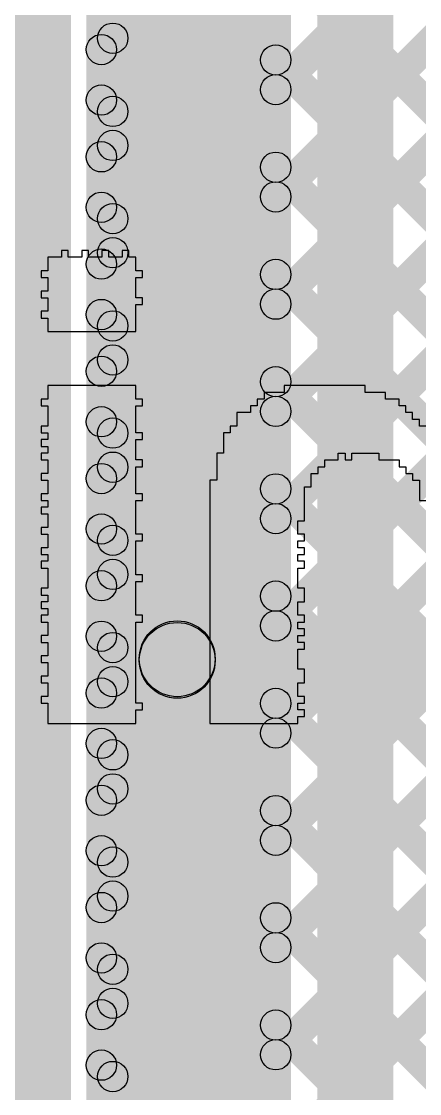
# Model space of a CAD drawing. Header units: millimetres. Extents: x 3.07 to 5.81, y 1.29 to 3.84.
# Drawn here: x 4.3979 to 4.5029, y 2.2203 to 2.5031 of the extents above; entities that cross this region are included whole.
import ezdxf

# ---------------------------------------------------------------- set-up
doc = ezdxf.new("R2010")
doc.units = ezdxf.units.MM
doc.header["$MEASUREMENT"] = 0
for name, color, linetype in [('BottomLayer', 5, 'Continuous'), ('BottomOverlay', 54, 'Continuous'), ('BottomSolder', 6, 'Continuous'), ('TopLayer', 1, 'Continuous'), ('TopSolder', 216, 'Continuous'), ('ViaHoleLayer', 16, 'Continuous')]:
    doc.layers.add(name, color=color, linetype=linetype)

msp = doc.modelspace()

# ---------------------------------------------------------------- hatches: boundary and pattern name
at = {"layer": 'BottomLayer'}
for points in [[(4.416, 1.688), (4.464, 1.688), (4.464, 3.257), (4.416, 3.257)], [(4.355, 1.742), (4.408, 1.742), (4.408, 3.229), (4.355, 3.229)], [(4.423, 1.731), (4.415, 1.731), (4.415, 3.181), (4.423, 3.181)], [(4.469, 1.498), (4.461, 1.498), (4.461, 2.797), (4.469, 2.797)], [(4.496, 1.494), (4.476, 1.494), (4.476, 2.797), (4.496, 2.797)], [(4.42183, 2.49284), (4.41617, 2.4985), (4.46217, 2.5445), (4.46783, 2.53884)], [(4.41617, 2.5361), (4.42183, 2.54176), (4.46783, 2.49576), (4.46217, 2.4901)], [(4.42183, 2.46456), (4.41617, 2.47021), (4.46217, 2.51621), (4.46783, 2.51056)], [(4.41617, 2.50782), (4.42183, 2.51348), (4.46783, 2.46748), (4.46217, 2.46182)], [(4.42183, 2.43627), (4.41617, 2.44193), (4.46217, 2.48793), (4.46783, 2.48227)], [(4.41617, 2.47954), (4.42183, 2.48519), (4.46783, 2.43919), (4.46217, 2.43354)], [(4.42183, 2.40799), (4.41617, 2.41364), (4.46217, 2.45964), (4.46783, 2.45399)], [(4.41617, 2.45125), (4.42183, 2.45691), (4.46783, 2.41091), (4.46217, 2.40525)], [(4.42183, 2.3797), (4.41617, 2.38536), (4.46217, 2.43136), (4.46783, 2.4257)], [(4.41617, 2.42297), (4.42183, 2.42862), (4.46783, 2.38262), (4.46217, 2.37697)], [(4.42183, 2.35142), (4.41617, 2.35708), (4.46217, 2.40308), (4.46783, 2.39742)], [(4.41617, 2.39468), (4.42183, 2.40034), (4.46783, 2.35434), (4.46217, 2.34868)], [(4.42183, 2.32314), (4.41617, 2.32879), (4.46217, 2.37479), (4.46783, 2.36914)], [(4.41617, 2.3664), (4.42183, 2.37206), (4.46783, 2.32606), (4.46217, 2.3204)], [(4.42183, 2.29485), (4.41617, 2.30051), (4.46217, 2.34651), (4.46783, 2.34085)], [(4.41617, 2.33811), (4.42183, 2.34377), (4.46783, 2.29777), (4.46217, 2.29211)], [(4.42183, 2.26657), (4.41617, 2.27222), (4.46217, 2.31822), (4.46783, 2.31257)], [(4.41617, 2.30983), (4.42183, 2.31549), (4.46783, 2.26949), (4.46217, 2.26383)], [(4.42183, 2.23828), (4.41617, 2.24394), (4.46217, 2.28994), (4.46783, 2.28428)], [(4.41617, 2.28155), (4.42183, 2.2872), (4.46783, 2.2412), (4.46217, 2.23555)], [(4.42183, 2.21), (4.41617, 2.21565), (4.46217, 2.26165), (4.46783, 2.256)], [(4.41617, 2.25326), (4.42183, 2.25892), (4.46783, 2.21292), (4.46217, 2.20726)], [(4.42183, 2.18171), (4.41617, 2.18737), (4.46217, 2.23337), (4.46783, 2.22771)], [(4.41617, 2.22498), (4.42183, 2.23063), (4.46783, 2.18463), (4.46217, 2.17898)]]:
    msp.add_hatch(color=5, dxfattribs=at).paths.add_polyline_path(points)
h = msp.add_hatch(color=5, dxfattribs=at)
edge = h.paths.add_edge_path()
edge.add_arc((4.419, 2.49567), 0.004, 0, 360)
h = msp.add_hatch(color=5, dxfattribs=at)
edge = h.paths.add_edge_path()
edge.add_arc((4.465, 2.49293), 0.004, 0, 360)
h = msp.add_hatch(color=5, dxfattribs=at)
edge = h.paths.add_edge_path()
edge.add_arc((4.465, 2.4851), 0.004, 0, 360)
h = msp.add_hatch(color=5, dxfattribs=at)
edge = h.paths.add_edge_path()
edge.add_arc((4.419, 2.48236), 0.004, 0, 360)
h = msp.add_hatch(color=5, dxfattribs=at)
edge = h.paths.add_edge_path()
edge.add_arc((4.419, 2.46739), 0.004, 0, 360)
h = msp.add_hatch(color=5, dxfattribs=at)
edge = h.paths.add_edge_path()
edge.add_arc((4.465, 2.46465), 0.004, 0, 360)
h = msp.add_hatch(color=5, dxfattribs=at)
edge = h.paths.add_edge_path()
edge.add_arc((4.465, 2.45682), 0.004, 0, 360)
h = msp.add_hatch(color=5, dxfattribs=at)
edge = h.paths.add_edge_path()
edge.add_arc((4.419, 2.45408), 0.004, 0, 360)
h = msp.add_hatch(color=5, dxfattribs=at)
edge = h.paths.add_edge_path()
edge.add_arc((4.419, 2.4391), 0.004, 0, 360)
h = msp.add_hatch(color=5, dxfattribs=at)
edge = h.paths.add_edge_path()
edge.add_arc((4.465, 2.43636), 0.004, 0, 360)
h = msp.add_hatch(color=5, dxfattribs=at)
edge = h.paths.add_edge_path()
edge.add_arc((4.465, 2.42853), 0.004, 0, 360)
h = msp.add_hatch(color=5, dxfattribs=at)
edge = h.paths.add_edge_path()
edge.add_arc((4.419, 2.4258), 0.004, 0, 360)
h = msp.add_hatch(color=5, dxfattribs=at)
edge = h.paths.add_edge_path()
edge.add_arc((4.419, 2.41082), 0.004, 0, 360)
h = msp.add_hatch(color=5, dxfattribs=at)
edge = h.paths.add_edge_path()
edge.add_arc((4.465, 2.40808), 0.004, 0, 360)
h = msp.add_hatch(color=5, dxfattribs=at)
edge = h.paths.add_edge_path()
edge.add_arc((4.465, 2.40025), 0.004, 0, 360)
h = msp.add_hatch(color=5, dxfattribs=at)
edge = h.paths.add_edge_path()
edge.add_arc((4.419, 2.39751), 0.004, 0, 360)
h = msp.add_hatch(color=5, dxfattribs=at)
edge = h.paths.add_edge_path()
edge.add_arc((4.419, 2.38253), 0.004, 0, 360)
h = msp.add_hatch(color=5, dxfattribs=at)
edge = h.paths.add_edge_path()
edge.add_arc((4.465, 2.3798), 0.004, 0, 360)
h = msp.add_hatch(color=5, dxfattribs=at)
edge = h.paths.add_edge_path()
edge.add_arc((4.465, 2.37196), 0.004, 0, 360)
h = msp.add_hatch(color=5, dxfattribs=at)
edge = h.paths.add_edge_path()
edge.add_arc((4.419, 2.36923), 0.004, 0, 360)
h = msp.add_hatch(color=5, dxfattribs=at)
edge = h.paths.add_edge_path()
edge.add_arc((4.419, 2.35425), 0.004, 0, 360)
h = msp.add_hatch(color=5, dxfattribs=at)
edge = h.paths.add_edge_path()
edge.add_arc((4.465, 2.35151), 0.004, 0, 360)
h = msp.add_hatch(color=5, dxfattribs=at)
edge = h.paths.add_edge_path()
edge.add_arc((4.465, 2.34368), 0.004, 0, 360)
h = msp.add_hatch(color=5, dxfattribs=at)
edge = h.paths.add_edge_path()
edge.add_arc((4.419, 2.34094), 0.004, 0, 360)
h = msp.add_hatch(color=5, dxfattribs=at)
edge = h.paths.add_edge_path()
edge.add_arc((4.439, 2.335), 0.01181, 0, 360)
h = msp.add_hatch(color=5, dxfattribs=at)
edge = h.paths.add_edge_path()
edge.add_arc((4.419, 2.32596), 0.004, 0, 360)
h = msp.add_hatch(color=5, dxfattribs=at)
edge = h.paths.add_edge_path()
edge.add_arc((4.465, 2.32323), 0.004, 0, 360)
h = msp.add_hatch(color=5, dxfattribs=at)
edge = h.paths.add_edge_path()
edge.add_arc((4.465, 2.3154), 0.004, 0, 360)
h = msp.add_hatch(color=5, dxfattribs=at)
edge = h.paths.add_edge_path()
edge.add_arc((4.419, 2.31266), 0.004, 0, 360)
h = msp.add_hatch(color=5, dxfattribs=at)
edge = h.paths.add_edge_path()
edge.add_arc((4.419, 2.29768), 0.004, 0, 360)
h = msp.add_hatch(color=5, dxfattribs=at)
edge = h.paths.add_edge_path()
edge.add_arc((4.465, 2.29494), 0.004, 0, 360)
h = msp.add_hatch(color=5, dxfattribs=at)
edge = h.paths.add_edge_path()
edge.add_arc((4.465, 2.28711), 0.004, 0, 360)
h = msp.add_hatch(color=5, dxfattribs=at)
edge = h.paths.add_edge_path()
edge.add_arc((4.419, 2.28437), 0.004, 0, 360)
h = msp.add_hatch(color=5, dxfattribs=at)
edge = h.paths.add_edge_path()
edge.add_arc((4.419, 2.26939), 0.004, 0, 360)
h = msp.add_hatch(color=5, dxfattribs=at)
edge = h.paths.add_edge_path()
edge.add_arc((4.465, 2.26666), 0.004, 0, 360)
h = msp.add_hatch(color=5, dxfattribs=at)
edge = h.paths.add_edge_path()
edge.add_arc((4.465, 2.25883), 0.004, 0, 360)
h = msp.add_hatch(color=5, dxfattribs=at)
edge = h.paths.add_edge_path()
edge.add_arc((4.419, 2.25609), 0.004, 0, 360)
h = msp.add_hatch(color=5, dxfattribs=at)
edge = h.paths.add_edge_path()
edge.add_arc((4.419, 2.24111), 0.004, 0, 360)
h = msp.add_hatch(color=5, dxfattribs=at)
edge = h.paths.add_edge_path()
edge.add_arc((4.465, 2.23837), 0.004, 0, 360)
h = msp.add_hatch(color=5, dxfattribs=at)
edge = h.paths.add_edge_path()
edge.add_arc((4.465, 2.23054), 0.004, 0, 360)
h = msp.add_hatch(color=5, dxfattribs=at)
edge = h.paths.add_edge_path()
edge.add_arc((4.419, 2.22781), 0.004, 0, 360)
at = {"layer": 'BottomSolder'}
h = msp.add_hatch(color=6, dxfattribs=at)
edge = h.paths.add_edge_path()
edge.add_arc((4.439, 2.335), 0.01581, 0, 360)
at = {"layer": 'TopLayer'}
for points in [[(4.411, 1.904), (4.391, 1.904), (4.391, 2.612), (4.411, 2.612)], [(4.426, 1.904), (4.418, 1.904), (4.418, 2.612), (4.426, 2.612)], [(4.42483, 2.49584), (4.41917, 2.5015), (4.52223, 2.60456), (4.52789, 2.5989)], [(4.42483, 2.46756), (4.41917, 2.47321), (4.5408, 2.59484), (4.54646, 2.58918)], [(4.41917, 2.56139), (4.42483, 2.56705), (4.52562, 2.46626), (4.51996, 2.4606)], [(4.41917, 2.5331), (4.42483, 2.53876), (4.51683, 2.44676), (4.51117, 2.4411)], [(4.42483, 2.43927), (4.41917, 2.44493), (4.51117, 2.53693), (4.51683, 2.53127)], [(4.42483, 2.41099), (4.41917, 2.41664), (4.51487, 2.51234), (4.52053, 2.50669)], [(4.41917, 2.50482), (4.42483, 2.51048), (4.51683, 2.41848), (4.51117, 2.41282)], [(4.42483, 2.3827), (4.41917, 2.38836), (4.52901, 2.4982), (4.53467, 2.49254)], [(4.41917, 2.47654), (4.42483, 2.48219), (4.64819, 2.25883), (4.64254, 2.25317)], [(4.41917, 2.44825), (4.42483, 2.45391), (4.61991, 2.25883), (4.61425, 2.25317)], [(4.42483, 2.35442), (4.41917, 2.36008), (4.51117, 2.45208), (4.51683, 2.44642)], [(4.41917, 2.41997), (4.42483, 2.42562), (4.57162, 2.27883), (4.56597, 2.27317)], [(4.42483, 2.32614), (4.41917, 2.33179), (4.51117, 2.42379), (4.51683, 2.41814)], [(4.42483, 2.213), (4.41917, 2.21865), (4.61649, 2.41597), (4.62214, 2.41031)], [(4.42483, 2.18471), (4.41917, 2.19037), (4.64477, 2.41597), (4.65043, 2.41031)], [(4.42483, 2.29785), (4.41917, 2.30351), (4.52165, 2.40599), (4.52731, 2.40033)], [(4.41917, 2.39168), (4.42483, 2.39734), (4.54334, 2.27883), (4.53768, 2.27317)], [(4.42483, 2.26957), (4.41917, 2.27522), (4.53992, 2.39597), (4.54558, 2.39031)], [(4.42483, 2.24128), (4.41917, 2.24694), (4.5682, 2.39597), (4.57386, 2.39031)], [(4.41917, 2.3634), (4.42483, 2.36906), (4.52619, 2.26769), (4.52054, 2.26204)], [(4.439, 2.32457), (4.439, 2.34457), (4.555, 2.34457), (4.555, 2.32457)], [(4.41917, 2.33511), (4.42483, 2.34077), (4.51683, 2.24877), (4.51117, 2.24311)], [(4.449, 2.33457), (4.429, 2.33457), (4.429, 2.335), (4.449, 2.335)], [(4.41917, 2.30683), (4.42483, 2.31249), (4.51683, 2.22049), (4.51117, 2.21483)], [(4.41917, 2.27855), (4.42483, 2.2842), (4.68383, 2.0252), (4.67817, 2.01955)], [(4.41917, 2.25026), (4.42483, 2.25592), (4.68383, 1.99692), (4.67817, 1.99126)], [(4.42483, 2.15643), (4.41917, 2.16209), (4.51117, 2.25409), (4.51683, 2.24843)], [(4.41917, 2.22198), (4.42483, 2.22763), (4.68383, 1.96863), (4.67817, 1.96298)]]:
    msp.add_hatch(color=1, dxfattribs=at).paths.add_polyline_path(points)
h = msp.add_hatch(color=1, dxfattribs=at)
edge = h.paths.add_edge_path()
edge.add_arc((4.422, 2.49867), 0.004, 0, 360)
h = msp.add_hatch(color=1, dxfattribs=at)
edge = h.paths.add_edge_path()
edge.add_arc((4.422, 2.47936), 0.004, 0, 360)
h = msp.add_hatch(color=1, dxfattribs=at)
edge = h.paths.add_edge_path()
edge.add_arc((4.422, 2.47039), 0.004, 0, 360)
h = msp.add_hatch(color=1, dxfattribs=at)
edge = h.paths.add_edge_path()
edge.add_arc((4.422, 2.45108), 0.004, 0, 360)
h = msp.add_hatch(color=1, dxfattribs=at)
edge = h.paths.add_edge_path()
edge.add_arc((4.422, 2.4421), 0.004, 0, 360)
h = msp.add_hatch(color=1, dxfattribs=at)
edge = h.paths.add_edge_path()
edge.add_arc((4.422, 2.4228), 0.004, 0, 360)
h = msp.add_hatch(color=1, dxfattribs=at)
edge = h.paths.add_edge_path()
edge.add_arc((4.422, 2.41382), 0.004, 0, 360)
h = msp.add_hatch(color=1, dxfattribs=at)
edge = h.paths.add_edge_path()
edge.add_arc((4.422, 2.39451), 0.004, 0, 360)
h = msp.add_hatch(color=1, dxfattribs=at)
edge = h.paths.add_edge_path()
edge.add_arc((4.422, 2.38553), 0.004, 0, 360)
h = msp.add_hatch(color=1, dxfattribs=at)
edge = h.paths.add_edge_path()
edge.add_arc((4.422, 2.36623), 0.004, 0, 360)
h = msp.add_hatch(color=1, dxfattribs=at)
edge = h.paths.add_edge_path()
edge.add_arc((4.422, 2.35725), 0.004, 0, 360)
h = msp.add_hatch(color=1, dxfattribs=at)
edge = h.paths.add_edge_path()
edge.add_arc((4.439, 2.335), 0.01181, 0, 360)
h = msp.add_hatch(color=1, dxfattribs=at)
edge = h.paths.add_edge_path()
edge.add_arc((4.439, 2.335), 0.01, 0, 360)
h = msp.add_hatch(color=1, dxfattribs=at)
edge = h.paths.add_edge_path()
edge.add_arc((4.439, 2.33457), 0.01, 0, 360)
h = msp.add_hatch(color=1, dxfattribs=at)
edge = h.paths.add_edge_path()
edge.add_arc((4.439, 2.33457), 0.01, 0, 360)
h = msp.add_hatch(color=1, dxfattribs=at)
edge = h.paths.add_edge_path()
edge.add_arc((4.422, 2.33794), 0.004, 0, 360)
h = msp.add_hatch(color=1, dxfattribs=at)
edge = h.paths.add_edge_path()
edge.add_arc((4.422, 2.32896), 0.004, 0, 360)
h = msp.add_hatch(color=1, dxfattribs=at)
edge = h.paths.add_edge_path()
edge.add_arc((4.422, 2.30966), 0.004, 0, 360)
h = msp.add_hatch(color=1, dxfattribs=at)
edge = h.paths.add_edge_path()
edge.add_arc((4.422, 2.30068), 0.004, 0, 360)
h = msp.add_hatch(color=1, dxfattribs=at)
edge = h.paths.add_edge_path()
edge.add_arc((4.422, 2.28137), 0.004, 0, 360)
h = msp.add_hatch(color=1, dxfattribs=at)
edge = h.paths.add_edge_path()
edge.add_arc((4.422, 2.27239), 0.004, 0, 360)
h = msp.add_hatch(color=1, dxfattribs=at)
edge = h.paths.add_edge_path()
edge.add_arc((4.422, 2.25309), 0.004, 0, 360)
h = msp.add_hatch(color=1, dxfattribs=at)
edge = h.paths.add_edge_path()
edge.add_arc((4.422, 2.24411), 0.004, 0, 360)
h = msp.add_hatch(color=1, dxfattribs=at)
edge = h.paths.add_edge_path()
edge.add_arc((4.422, 2.22481), 0.004, 0, 360)
at = {"layer": 'TopSolder'}
h = msp.add_hatch(color=216, dxfattribs=at)
edge = h.paths.add_edge_path()
edge.add_arc((4.439, 2.335), 0.01581, 0, 360)
at = {"layer": 'ViaHoleLayer'}
h = msp.add_hatch(color=16, dxfattribs=at)
edge = h.paths.add_edge_path()
edge.add_arc((4.439, 2.335), 0.00787, 0, 360)

# ---------------------------------------------------------------- linework, layer by layer
at = {"layer": 'BottomLayer'}
for centre in [(4.419, 2.49567), (4.465, 2.49293), (4.465, 2.4851), (4.419, 2.48236), (4.419, 2.46739), (4.465, 2.46465), (4.465, 2.45682), (4.419, 2.45408), (4.419, 2.4391), (4.465, 2.43636), (4.465, 2.42853), (4.419, 2.4258), (4.419, 2.41082), (4.465, 2.40808), (4.465, 2.40025), (4.419, 2.39751), (4.419, 2.38253), (4.465, 2.3798), (4.465, 2.37196), (4.419, 2.36923), (4.419, 2.35425), (4.465, 2.35151), (4.465, 2.34368), (4.419, 2.34094), (4.419, 2.32596), (4.465, 2.32323), (4.465, 2.3154), (4.419, 2.31266), (4.419, 2.29768), (4.465, 2.29494), (4.465, 2.28711), (4.419, 2.28437), (4.419, 2.26939), (4.465, 2.26666), (4.465, 2.25883), (4.419, 2.25609), (4.419, 2.24111), (4.465, 2.23837), (4.465, 2.23054), (4.419, 2.22781)]:
    msp.add_circle(centre, 0.004, dxfattribs=at)
at = {"layer": 'BottomOverlay'}
for p, q in [((4.40844, 2.44089), (4.40488, 2.44089)), ((4.40488, 2.44089), (4.40488, 2.43911)), ((4.40844, 2.44267), (4.40844, 2.44089)), ((4.41023, 2.44267), (4.40844, 2.44267)), ((4.41023, 2.44089), (4.41023, 2.44267)), ((4.41379, 2.44089), (4.41023, 2.44089)), ((4.41557, 2.44267), (4.41379, 2.44267)), ((4.41379, 2.44267), (4.41379, 2.44089)), ((4.41557, 2.44089), (4.41557, 2.44267)), ((4.41914, 2.44089), (4.41557, 2.44089)), ((4.42092, 2.44267), (4.41914, 2.44267)), ((4.41914, 2.44267), (4.41914, 2.44089)), ((4.42092, 2.44089), (4.42092, 2.44267)), ((4.42448, 2.44089), (4.42092, 2.44089)), ((4.42626, 2.44267), (4.42448, 2.44267)), ((4.42448, 2.44267), (4.42448, 2.44089)), ((4.42626, 2.44089), (4.42626, 2.44267)), ((4.42804, 2.44089), (4.42626, 2.44089)), ((4.42804, 2.43911), (4.42804, 2.44089)), ((4.40488, 2.43911), (4.40488, 2.43733)), ((4.42804, 2.43733), (4.42804, 2.43911)), ((4.40488, 2.43733), (4.4031, 2.43733)), ((4.4031, 2.43733), (4.4031, 2.43555)), ((4.4031, 2.43555), (4.40488, 2.43555)), ((4.40488, 2.43555), (4.40488, 2.43377)), ((4.42983, 2.43733), (4.42804, 2.43733)), ((4.42804, 2.43377), (4.42804, 2.43555)), ((4.42804, 2.43555), (4.42983, 2.43555)), ((4.42983, 2.43555), (4.42983, 2.43733)), ((4.40488, 2.43198), (4.4031, 2.43198)), ((4.4031, 2.43198), (4.4031, 2.4302)), ((4.40488, 2.43377), (4.40488, 2.43198)), ((4.42804, 2.43198), (4.42804, 2.43377)), ((4.42804, 2.4302), (4.42804, 2.43198)), ((4.4031, 2.4302), (4.40488, 2.4302)), ((4.40488, 2.4302), (4.40488, 2.42842)), ((4.42983, 2.4302), (4.42804, 2.4302)), ((4.42983, 2.42842), (4.42983, 2.4302)), ((4.40488, 2.42664), (4.4031, 2.42664)), ((4.4031, 2.42664), (4.4031, 2.42486)), ((4.40488, 2.42842), (4.40488, 2.42664)), ((4.42804, 2.42664), (4.42804, 2.42842)), ((4.42804, 2.42842), (4.42983, 2.42842)), ((4.42804, 2.42486), (4.42804, 2.42664)), ((4.4031, 2.42486), (4.40488, 2.42486)), ((4.40488, 2.42486), (4.40488, 2.42307)), ((4.42804, 2.42307), (4.42804, 2.42486)), ((4.40488, 2.42307), (4.40488, 2.42129)), ((4.40488, 2.42129), (4.42804, 2.42129)), ((4.42804, 2.42129), (4.42804, 2.42307)), ((4.40488, 2.40704), (4.40488, 2.40526)), ((4.42804, 2.40704), (4.40488, 2.40704)), ((4.42804, 2.40526), (4.42804, 2.40704)), ((4.46724, 2.40704), (4.46724, 2.40526)), ((4.48862, 2.40704), (4.46724, 2.40704)), ((4.48862, 2.40526), (4.48862, 2.40704)), ((4.40488, 2.40526), (4.40488, 2.40348)), ((4.42804, 2.40348), (4.42804, 2.40526)), ((4.46724, 2.40526), (4.4619, 2.40526)), ((4.4619, 2.40526), (4.4619, 2.40348)), ((4.49397, 2.40526), (4.48862, 2.40526)), ((4.49397, 2.40348), (4.49397, 2.40526)), ((4.40488, 2.40348), (4.4031, 2.40348)), ((4.4031, 2.40348), (4.4031, 2.40169)), ((4.4031, 2.40169), (4.40488, 2.40169)), ((4.40488, 2.40169), (4.40488, 2.39991)), ((4.42983, 2.40348), (4.42804, 2.40348)), ((4.42804, 2.39991), (4.42804, 2.40169)), ((4.42804, 2.40169), (4.42983, 2.40169)), ((4.42983, 2.40169), (4.42983, 2.40348)), ((4.46012, 2.40169), (4.45833, 2.40169)), ((4.45833, 2.40169), (4.45833, 2.39991)), ((4.4619, 2.40348), (4.46012, 2.40348)), ((4.46012, 2.40348), (4.46012, 2.40169)), ((4.49753, 2.40348), (4.49397, 2.40348)), ((4.49753, 2.40169), (4.49753, 2.40348)), ((4.49931, 2.40169), (4.49753, 2.40169)), ((4.49931, 2.39991), (4.49931, 2.40169)), ((4.40488, 2.39991), (4.40488, 2.39813)), ((4.40488, 2.39813), (4.40488, 2.39635)), ((4.42804, 2.39813), (4.42804, 2.39991)), ((4.42804, 2.39635), (4.42804, 2.39813)), ((4.45833, 2.39991), (4.45477, 2.39991)), ((4.45477, 2.39991), (4.45477, 2.39813)), ((4.45477, 2.39813), (4.45477, 2.39635)), ((4.50109, 2.39991), (4.49931, 2.39991)), ((4.50109, 2.39813), (4.50109, 2.39991)), ((4.50288, 2.39813), (4.50109, 2.39813)), ((4.50288, 2.39635), (4.50288, 2.39813)), ((4.40488, 2.39635), (4.4031, 2.39635)), ((4.4031, 2.39635), (4.4031, 2.39457)), ((4.42804, 2.39457), (4.42804, 2.39635)), ((4.45477, 2.39635), (4.45299, 2.39635)), ((4.45299, 2.39635), (4.45299, 2.39457)), ((4.50466, 2.39635), (4.50288, 2.39635)), ((4.4031, 2.39457), (4.40488, 2.39457)), ((4.40488, 2.39279), (4.4031, 2.39279)), ((4.4031, 2.39279), (4.4031, 2.391)), ((4.40488, 2.39457), (4.40488, 2.39279)), ((4.42983, 2.39457), (4.42804, 2.39457)), ((4.42804, 2.391), (4.42804, 2.39279)), ((4.42804, 2.39279), (4.42983, 2.39279)), ((4.42983, 2.39279), (4.42983, 2.39457)), ((4.45299, 2.39457), (4.45121, 2.39457)), ((4.45121, 2.39457), (4.45121, 2.39279)), ((4.45121, 2.39279), (4.45121, 2.391)), ((4.4031, 2.391), (4.40488, 2.391)), ((4.40488, 2.391), (4.40488, 2.38922)), ((4.42804, 2.38922), (4.42804, 2.391)), ((4.45121, 2.391), (4.45121, 2.38922)), ((4.40488, 2.38922), (4.4031, 2.38922)), ((4.4031, 2.38922), (4.4031, 2.38744)), ((4.4031, 2.38744), (4.40488, 2.38744)), ((4.40488, 2.38744), (4.40488, 2.38566)), ((4.42804, 2.38744), (4.42804, 2.38922)), ((4.42983, 2.38744), (4.42804, 2.38744)), ((4.42983, 2.38566), (4.42983, 2.38744)), ((4.45121, 2.38922), (4.44942, 2.38922)), ((4.44942, 2.38922), (4.44942, 2.38744)), ((4.44942, 2.38744), (4.44942, 2.38566)), ((4.47793, 2.38566), (4.47793, 2.38744)), ((4.47793, 2.38744), (4.4815, 2.38744)), ((4.4815, 2.38744), (4.4815, 2.38922)), ((4.4815, 2.38922), (4.48328, 2.38922)), ((4.48328, 2.38922), (4.48328, 2.38744)), ((4.48328, 2.38744), (4.48506, 2.38744)), ((4.48506, 2.38744), (4.48506, 2.38922)), ((4.48506, 2.38922), (4.49219, 2.38922)), ((4.49219, 2.38922), (4.49219, 2.38744)), ((4.49219, 2.38744), (4.49753, 2.38744)), ((4.49753, 2.38744), (4.49753, 2.38566)), ((4.40488, 2.38388), (4.4031, 2.38388)), ((4.4031, 2.38388), (4.4031, 2.38209)), ((4.40488, 2.38566), (4.40488, 2.38388)), ((4.42804, 2.38388), (4.42804, 2.38566)), ((4.42804, 2.38566), (4.42983, 2.38566)), ((4.42804, 2.38209), (4.42804, 2.38388)), ((4.44942, 2.38566), (4.44942, 2.38388)), ((4.44942, 2.38388), (4.44942, 2.38209)), ((4.47437, 2.38209), (4.47437, 2.38388)), ((4.47437, 2.38388), (4.47615, 2.38388)), ((4.47615, 2.38388), (4.47615, 2.38566)), ((4.47615, 2.38566), (4.47793, 2.38566)), ((4.49753, 2.38566), (4.49931, 2.38566)), ((4.49931, 2.38566), (4.49931, 2.38388)), ((4.49931, 2.38388), (4.50109, 2.38388)), ((4.50109, 2.38388), (4.50109, 2.38209)), ((4.4031, 2.38209), (4.40488, 2.38209)), ((4.40488, 2.38209), (4.40488, 2.38031)), ((4.42804, 2.38031), (4.42804, 2.38209)), ((4.44942, 2.38209), (4.44764, 2.38209)), ((4.44764, 2.38209), (4.44764, 2.38031)), ((4.47437, 2.38031), (4.47437, 2.38209)), ((4.50109, 2.38209), (4.50288, 2.38209)), ((4.50288, 2.38209), (4.50288, 2.38031)), ((4.40488, 2.37853), (4.4031, 2.37853)), ((4.4031, 2.37853), (4.4031, 2.37675)), ((4.40488, 2.38031), (4.40488, 2.37853)), ((4.42804, 2.37853), (4.42804, 2.38031)), ((4.42983, 2.37853), (4.42804, 2.37853)), ((4.42983, 2.37675), (4.42983, 2.37853)), ((4.44764, 2.38031), (4.44764, 2.37853)), ((4.44764, 2.37853), (4.44764, 2.37675)), ((4.47259, 2.37853), (4.47259, 2.38031)), ((4.47259, 2.38031), (4.47437, 2.38031)), ((4.47259, 2.37675), (4.47259, 2.37853)), ((4.50288, 2.38031), (4.50288, 2.37853)), ((4.50288, 2.37853), (4.50288, 2.37675)), ((4.4031, 2.37675), (4.40488, 2.37675)), ((4.40488, 2.37675), (4.40488, 2.37497)), ((4.42804, 2.37497), (4.42804, 2.37675)), ((4.42804, 2.37675), (4.42983, 2.37675)), ((4.44764, 2.37675), (4.44764, 2.37497)), ((4.47259, 2.37497), (4.47259, 2.37675)), ((4.50288, 2.37675), (4.50466, 2.37675)), ((4.40488, 2.37497), (4.4031, 2.37497)), ((4.4031, 2.37497), (4.4031, 2.37319)), ((4.4031, 2.37319), (4.40488, 2.37319)), ((4.40488, 2.37319), (4.40488, 2.3714)), ((4.42804, 2.37319), (4.42804, 2.37497)), ((4.42804, 2.3714), (4.42804, 2.37319)), ((4.44764, 2.37497), (4.44764, 2.37319)), ((4.44764, 2.37319), (4.44764, 2.3714)), ((4.47259, 2.37319), (4.47259, 2.37497)), ((4.47259, 2.3714), (4.47259, 2.37319)), ((4.40488, 2.3714), (4.40488, 2.36962)), ((4.42804, 2.36962), (4.42804, 2.3714)), ((4.44764, 2.3714), (4.44764, 2.36962)), ((4.47081, 2.36962), (4.47081, 2.3714)), ((4.47081, 2.3714), (4.47259, 2.3714)), ((4.40488, 2.36962), (4.4031, 2.36962)), ((4.4031, 2.36962), (4.4031, 2.36784)), ((4.4031, 2.36784), (4.40488, 2.36784)), ((4.40488, 2.36784), (4.40488, 2.36606)), ((4.42804, 2.36784), (4.42804, 2.36962)), ((4.42983, 2.36784), (4.42804, 2.36784)), ((4.42983, 2.36606), (4.42983, 2.36784)), ((4.44764, 2.36962), (4.44764, 2.36784)), ((4.44764, 2.36784), (4.44764, 2.36606)), ((4.47081, 2.36784), (4.47081, 2.36962)), ((4.47259, 2.36784), (4.47081, 2.36784)), ((4.47259, 2.36606), (4.47259, 2.36784)), ((4.40488, 2.36428), (4.4031, 2.36428)), ((4.4031, 2.36428), (4.4031, 2.3625)), ((4.40488, 2.36606), (4.40488, 2.36428)), ((4.42804, 2.36428), (4.42804, 2.36606)), ((4.42804, 2.36606), (4.42983, 2.36606)), ((4.42804, 2.3625), (4.42804, 2.36428)), ((4.44764, 2.36606), (4.44764, 2.36428)), ((4.44764, 2.36428), (4.44764, 2.3625)), ((4.47081, 2.36428), (4.47081, 2.36606)), ((4.47081, 2.36606), (4.47259, 2.36606)), ((4.47259, 2.36428), (4.47081, 2.36428)), ((4.47259, 2.3625), (4.47259, 2.36428)), ((4.4031, 2.3625), (4.40488, 2.3625)), ((4.40488, 2.3625), (4.40488, 2.36071)), ((4.42804, 2.36071), (4.42804, 2.3625)), ((4.44764, 2.3625), (4.44764, 2.36071)), ((4.47081, 2.36071), (4.47081, 2.3625)), ((4.47081, 2.3625), (4.47259, 2.3625)), ((4.40488, 2.36071), (4.4031, 2.36071)), ((4.4031, 2.36071), (4.4031, 2.35893)), ((4.4031, 2.35893), (4.40488, 2.35893)), ((4.40488, 2.35893), (4.40488, 2.35715)), ((4.42804, 2.35893), (4.42804, 2.36071)), ((4.42804, 2.35715), (4.42804, 2.35893)), ((4.44764, 2.36071), (4.44764, 2.35893)), ((4.44764, 2.35893), (4.44764, 2.35715)), ((4.47259, 2.36071), (4.47081, 2.36071)), ((4.47081, 2.35715), (4.47081, 2.35893)), ((4.47081, 2.35893), (4.47259, 2.35893)), ((4.47259, 2.35893), (4.47259, 2.36071)), ((4.40488, 2.35715), (4.40488, 2.35537)), ((4.42983, 2.35715), (4.42804, 2.35715)), ((4.42983, 2.35537), (4.42983, 2.35715)), ((4.44764, 2.35715), (4.44764, 2.35537)), ((4.47081, 2.35537), (4.47081, 2.35715)), ((4.40488, 2.35359), (4.4031, 2.35359)), ((4.4031, 2.35359), (4.4031, 2.35181)), ((4.40488, 2.35537), (4.40488, 2.35359)), ((4.42804, 2.35359), (4.42804, 2.35537)), ((4.42804, 2.35537), (4.42983, 2.35537)), ((4.42804, 2.35181), (4.42804, 2.35359)), ((4.44764, 2.35537), (4.44764, 2.35359)), ((4.44764, 2.35359), (4.44764, 2.35181)), ((4.47081, 2.35359), (4.47081, 2.35537)), ((4.47259, 2.35359), (4.47081, 2.35359)), ((4.47259, 2.35181), (4.47259, 2.35359)), ((4.4031, 2.35181), (4.40488, 2.35181)), ((4.40488, 2.35002), (4.4031, 2.35002)), ((4.4031, 2.35002), (4.4031, 2.34824)), ((4.40488, 2.35181), (4.40488, 2.35002)), ((4.42804, 2.35002), (4.42804, 2.35181)), ((4.42804, 2.34824), (4.42804, 2.35002)), ((4.44764, 2.35181), (4.44764, 2.35002)), ((4.44764, 2.35002), (4.44764, 2.34824)), ((4.47081, 2.34824), (4.47081, 2.35002)), ((4.47081, 2.35002), (4.47259, 2.35002)), ((4.47259, 2.35002), (4.47259, 2.35181)), ((4.4031, 2.34824), (4.40488, 2.34824)), ((4.40488, 2.34824), (4.40488, 2.34646)), ((4.42804, 2.34646), (4.42804, 2.34824)), ((4.44764, 2.34824), (4.44764, 2.34646)), ((4.47081, 2.34646), (4.47081, 2.34824)), ((4.40488, 2.34646), (4.4031, 2.34646)), ((4.4031, 2.34646), (4.4031, 2.34468)), ((4.4031, 2.34468), (4.40488, 2.34468)), ((4.40488, 2.34468), (4.40488, 2.3429)), ((4.42983, 2.34646), (4.42804, 2.34646)), ((4.42804, 2.3429), (4.42804, 2.34468)), ((4.42804, 2.34468), (4.42983, 2.34468)), ((4.42983, 2.34468), (4.42983, 2.34646)), ((4.44764, 2.34646), (4.44764, 2.34468)), ((4.44764, 2.34468), (4.44764, 2.3429)), ((4.47259, 2.34646), (4.47081, 2.34646)), ((4.47081, 2.3429), (4.47081, 2.34468)), ((4.47081, 2.34468), (4.47259, 2.34468)), ((4.47259, 2.34468), (4.47259, 2.34646)), ((4.40488, 2.3429), (4.40488, 2.34111)), ((4.42804, 2.34111), (4.42804, 2.3429)), ((4.44764, 2.3429), (4.44764, 2.34111)), ((4.47259, 2.3429), (4.47081, 2.3429)), ((4.47259, 2.34111), (4.47259, 2.3429)), ((4.40488, 2.34111), (4.4031, 2.34111)), ((4.4031, 2.34111), (4.4031, 2.33933)), ((4.4031, 2.33933), (4.40488, 2.33933)), ((4.40488, 2.33933), (4.40488, 2.33755)), ((4.42804, 2.33933), (4.42804, 2.34111)), ((4.42804, 2.33755), (4.42804, 2.33933)), ((4.44764, 2.34111), (4.44764, 2.33933)), ((4.44764, 2.33933), (4.44764, 2.33755)), ((4.47081, 2.33933), (4.47081, 2.34111)), ((4.47081, 2.34111), (4.47259, 2.34111)), ((4.47259, 2.33933), (4.47081, 2.33933)), ((4.47259, 2.33755), (4.47259, 2.33933)), ((4.40488, 2.33755), (4.40488, 2.33577)), ((4.42804, 2.33577), (4.42804, 2.33755)), ((4.44764, 2.33755), (4.44764, 2.33577)), ((4.47081, 2.33577), (4.47081, 2.33755)), ((4.47081, 2.33755), (4.47259, 2.33755)), ((4.40488, 2.33577), (4.4031, 2.33577)), ((4.4031, 2.33577), (4.4031, 2.33399)), ((4.4031, 2.33399), (4.40488, 2.33399)), ((4.40488, 2.33399), (4.40488, 2.33221)), ((4.42804, 2.33399), (4.42804, 2.33577)), ((4.42804, 2.33221), (4.42804, 2.33399)), ((4.44764, 2.33577), (4.44764, 2.33399)), ((4.44764, 2.33399), (4.44764, 2.33221)), ((4.47081, 2.33399), (4.47081, 2.33577)), ((4.47081, 2.33221), (4.47081, 2.33399)), ((4.40488, 2.33042), (4.4031, 2.33042)), ((4.4031, 2.33042), (4.4031, 2.32864)), ((4.40488, 2.33221), (4.40488, 2.33042)), ((4.42804, 2.33042), (4.42804, 2.33221)), ((4.42804, 2.32864), (4.42804, 2.33042)), ((4.44764, 2.33221), (4.44764, 2.33042)), ((4.44764, 2.33042), (4.44764, 2.32864)), ((4.47259, 2.33221), (4.47081, 2.33221)), ((4.47259, 2.33042), (4.47259, 2.33221)), ((4.47259, 2.32864), (4.47259, 2.33042)), ((4.4031, 2.32864), (4.40488, 2.32864)), ((4.40488, 2.32864), (4.40488, 2.32686)), ((4.42804, 2.32686), (4.42804, 2.32864)), ((4.44764, 2.32864), (4.44764, 2.32686)), ((4.47081, 2.32686), (4.47081, 2.32864)), ((4.47081, 2.32864), (4.47259, 2.32864)), ((4.40488, 2.32508), (4.4031, 2.32508)), ((4.4031, 2.32508), (4.4031, 2.3233)), ((4.40488, 2.32686), (4.40488, 2.32508)), ((4.42804, 2.32508), (4.42804, 2.32686)), ((4.42804, 2.3233), (4.42804, 2.32508)), ((4.44764, 2.32686), (4.44764, 2.32508)), ((4.44764, 2.32508), (4.44764, 2.3233)), ((4.47081, 2.32508), (4.47081, 2.32686)), ((4.47259, 2.32508), (4.47081, 2.32508)), ((4.47259, 2.3233), (4.47259, 2.32508)), ((4.4031, 2.3233), (4.40488, 2.3233)), ((4.40488, 2.3233), (4.40488, 2.32152)), ((4.42983, 2.3233), (4.42804, 2.3233)), ((4.42983, 2.32152), (4.42983, 2.3233)), ((4.44764, 2.3233), (4.44764, 2.32152)), ((4.47081, 2.32152), (4.47081, 2.3233)), ((4.47081, 2.3233), (4.47259, 2.3233)), ((4.40488, 2.32152), (4.40488, 2.31973)), ((4.40488, 2.31973), (4.40488, 2.31795)), ((4.42804, 2.31973), (4.42804, 2.32152)), ((4.42804, 2.32152), (4.42983, 2.32152)), ((4.42804, 2.31795), (4.42804, 2.31973)), ((4.44764, 2.32152), (4.44764, 2.31973)), ((4.44764, 2.31973), (4.44764, 2.31795)), ((4.47259, 2.32152), (4.47081, 2.32152)), ((4.47081, 2.31795), (4.47081, 2.31973)), ((4.47081, 2.31973), (4.47259, 2.31973)), ((4.47259, 2.31973), (4.47259, 2.32152)), ((4.40488, 2.31795), (4.42804, 2.31795)), ((4.44764, 2.31795), (4.47081, 2.31795))]:
    msp.add_line(p, q, dxfattribs=at)
at = {"layer": 'TopLayer'}
for centre, radius in [((4.422, 2.49867), 0.004), ((4.422, 2.47936), 0.004), ((4.422, 2.47039), 0.004), ((4.422, 2.45108), 0.004), ((4.422, 2.4421), 0.004), ((4.422, 2.4228), 0.004), ((4.422, 2.41382), 0.004), ((4.422, 2.39451), 0.004), ((4.422, 2.38553), 0.004), ((4.422, 2.36623), 0.004), ((4.422, 2.35725), 0.004), ((4.439, 2.335), 0.01), ((4.439, 2.33457), 0.01), ((4.439, 2.33457), 0.01), ((4.422, 2.33794), 0.004), ((4.422, 2.32896), 0.004), ((4.422, 2.30966), 0.004), ((4.422, 2.30068), 0.004), ((4.422, 2.28137), 0.004), ((4.422, 2.27239), 0.004), ((4.422, 2.25309), 0.004), ((4.422, 2.24411), 0.004), ((4.422, 2.22481), 0.004)]:
    msp.add_circle(centre, radius, dxfattribs=at)

doc.saveas('drawing.dxf')
